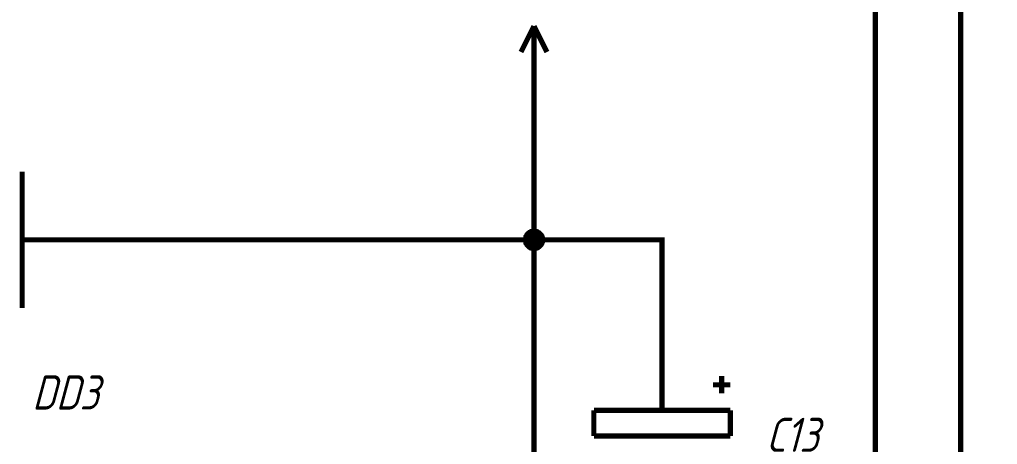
# Model space of a CAD drawing. Extents: x 260 to 1101, y 70 to 664.
# Drawn here: x 471.5 to 528.8, y 334.8 to 359.7 of the extents above; entities that cross this region are included whole.
import ezdxf

# ---------------------------------------------------------------- set-up
doc = ezdxf.new("R2010")
doc.units = 0
doc.header["$MEASUREMENT"] = 0
doc.layers.add('Sheet', color=255, linetype='CONTINUOUS')
doc.styles.add('GOST type A0', font='', dxfattribs={"oblique": 15, "height": 3.5})
doc.styles.get('GOST type A0').set_extended_font_data('GOST type A')

msp = doc.modelspace()

# ---------------------------------------------------------------- linework, layer by layer
at = {"layer": 'Sheet'}
for points, const_width in [([(569.112, 391.796), (569.112, 391.796), (526.627, 391.796), (526.627, 294.292), (491.642, 294.292)], 0.3), ([(491.642, 299.294), (521.627, 299.294), (521.627, 386.794), (569.112, 386.794), (569.112, 386.794)], 0.3), ([(501.627, 359.331), (500.866, 357.809)], 0.3), ([(501.627, 359.331), (502.388, 357.809)], 0.3), ([(501.627, 356.783), (501.627, 359.331)], 0.3), ([(491.642, 329.289), (501.627, 329.289), (501.627, 346.795), (501.627, 356.783)], 0.3), ([(471.642, 350.788), (471.642, 342.788)], 0.3), ([(501.13, 346.795), (501.13, 346.827), (501.13, 346.842), (501.13, 346.873), (501.146, 346.904), (501.146, 346.92), (501.146, 346.951), (501.161, 346.966), (501.161, 346.997), (501.177, 347.013), (501.192, 347.028), (501.208, 347.06), (501.208, 347.075), (501.223, 347.091), (501.239, 347.106), (501.254, 347.137), (501.27, 347.153), (501.285, 347.168), (501.316, 347.184), (501.332, 347.199), (501.347, 347.215), (501.363, 347.215), (501.394, 347.23), (501.41, 347.246), (501.425, 347.261), (501.456, 347.261), (501.472, 347.277), (501.503, 347.277), (501.518, 347.277), (501.549, 347.293), (501.58, 347.293), (501.596, 347.293), (501.627, 347.293)], 0.3), ([(501.13, 346.795), (501.13, 346.827), (501.13, 346.842), (501.13, 346.873), (501.146, 346.904), (501.146, 346.92), (501.146, 346.951), (501.161, 346.966), (501.161, 346.997), (501.177, 347.013), (501.192, 347.028), (501.208, 347.06), (501.208, 347.075), (501.223, 347.091), (501.239, 347.106), (501.254, 347.137), (501.27, 347.153), (501.285, 347.168), (501.316, 347.184), (501.332, 347.199), (501.347, 347.215), (501.363, 347.215), (501.394, 347.23), (501.41, 347.246), (501.425, 347.261), (501.456, 347.261), (501.472, 347.277), (501.503, 347.277), (501.518, 347.277), (501.549, 347.293), (501.58, 347.293), (501.596, 347.293), (501.627, 347.293)], 0.3), ([(501.13, 346.795), (501.13, 346.827), (501.13, 346.842), (501.13, 346.873), (501.146, 346.904), (501.146, 346.92), (501.146, 346.951), (501.161, 346.966), (501.161, 346.997), (501.177, 347.013), (501.192, 347.028), (501.208, 347.06), (501.208, 347.075), (501.223, 347.091), (501.239, 347.106), (501.254, 347.137), (501.27, 347.153), (501.285, 347.168), (501.316, 347.184), (501.332, 347.199), (501.347, 347.215), (501.363, 347.215), (501.394, 347.23), (501.41, 347.246), (501.425, 347.261), (501.456, 347.261), (501.472, 347.277), (501.503, 347.277), (501.518, 347.277), (501.549, 347.293), (501.58, 347.293), (501.596, 347.293), (501.627, 347.293)], 0.3), ([(501.13, 346.795), (501.13, 346.827), (501.13, 346.842), (501.13, 346.873), (501.146, 346.904), (501.146, 346.92), (501.146, 346.951), (501.161, 346.966), (501.161, 346.997), (501.177, 347.013), (501.192, 347.028), (501.208, 347.06), (501.208, 347.075), (501.223, 347.091), (501.239, 347.106), (501.254, 347.137), (501.27, 347.153), (501.285, 347.168), (501.316, 347.184), (501.332, 347.199), (501.347, 347.215), (501.363, 347.215), (501.394, 347.23), (501.41, 347.246), (501.425, 347.261), (501.456, 347.261), (501.472, 347.277), (501.503, 347.277), (501.518, 347.277), (501.549, 347.293), (501.58, 347.293), (501.596, 347.293), (501.627, 347.293)], 0.3), ([(501.13, 346.795), (501.13, 346.827), (501.13, 346.842), (501.13, 346.873), (501.146, 346.904), (501.146, 346.92), (501.146, 346.951), (501.161, 346.966), (501.161, 346.997), (501.177, 347.013), (501.192, 347.028), (501.208, 347.06), (501.208, 347.075), (501.223, 347.091), (501.239, 347.106), (501.254, 347.137), (501.27, 347.153), (501.285, 347.168), (501.316, 347.184), (501.332, 347.199), (501.347, 347.215), (501.363, 347.215), (501.394, 347.23), (501.41, 347.246), (501.425, 347.261), (501.456, 347.261), (501.472, 347.277), (501.503, 347.277), (501.518, 347.277), (501.549, 347.293), (501.58, 347.293), (501.596, 347.293), (501.627, 347.293)], 0.3), ([(501.13, 346.795), (501.13, 346.827), (501.13, 346.842), (501.13, 346.873), (501.146, 346.904), (501.146, 346.92), (501.146, 346.951), (501.161, 346.966), (501.161, 346.997), (501.177, 347.013), (501.192, 347.028), (501.208, 347.06), (501.208, 347.075), (501.223, 347.091), (501.239, 347.106), (501.254, 347.137), (501.27, 347.153), (501.285, 347.168), (501.316, 347.184), (501.332, 347.199), (501.347, 347.215), (501.363, 347.215), (501.394, 347.23), (501.41, 347.246), (501.425, 347.261), (501.456, 347.261), (501.472, 347.277), (501.503, 347.277), (501.518, 347.277), (501.549, 347.293), (501.58, 347.293), (501.596, 347.293), (501.627, 347.293)], 0.3), ([(501.13, 346.795), (501.13, 346.827), (501.13, 346.842), (501.13, 346.873), (501.146, 346.904), (501.146, 346.92), (501.146, 346.951), (501.161, 346.966), (501.161, 346.997), (501.177, 347.013), (501.192, 347.028), (501.208, 347.06), (501.208, 347.075), (501.223, 347.091), (501.239, 347.106), (501.254, 347.137), (501.27, 347.153), (501.285, 347.168), (501.316, 347.184), (501.332, 347.199), (501.347, 347.215), (501.363, 347.215), (501.394, 347.23), (501.41, 347.246), (501.425, 347.261), (501.456, 347.261), (501.472, 347.277), (501.503, 347.277), (501.518, 347.277), (501.549, 347.293), (501.58, 347.293), (501.596, 347.293), (501.627, 347.293)], 0.0991), ([(501.13, 346.795), (501.13, 346.827), (501.13, 346.842), (501.13, 346.873), (501.146, 346.904), (501.146, 346.92), (501.146, 346.951), (501.161, 346.966), (501.161, 346.997), (501.177, 347.013), (501.192, 347.028), (501.208, 347.06), (501.208, 347.075), (501.223, 347.091), (501.239, 347.106), (501.254, 347.137), (501.27, 347.153), (501.285, 347.168), (501.316, 347.184), (501.332, 347.199), (501.347, 347.215), (501.363, 347.215), (501.394, 347.23), (501.41, 347.246), (501.425, 347.261), (501.456, 347.261), (501.472, 347.277), (501.503, 347.277), (501.518, 347.277), (501.549, 347.293), (501.58, 347.293), (501.596, 347.293), (501.627, 347.293)], 0.0991), ([(501.13, 346.795), (501.13, 346.827), (501.13, 346.842), (501.13, 346.873), (501.146, 346.904), (501.146, 346.92), (501.146, 346.951), (501.161, 346.966), (501.161, 346.997), (501.177, 347.013), (501.192, 347.028), (501.208, 347.06), (501.208, 347.075), (501.223, 347.091), (501.239, 347.106), (501.254, 347.137), (501.27, 347.153), (501.285, 347.168), (501.316, 347.184), (501.332, 347.199), (501.347, 347.215), (501.363, 347.215), (501.394, 347.23), (501.41, 347.246), (501.425, 347.261), (501.456, 347.261), (501.472, 347.277), (501.503, 347.277), (501.518, 347.277), (501.549, 347.293), (501.58, 347.293), (501.596, 347.293), (501.627, 347.293)], 0.0991), ([(501.13, 346.795), (501.13, 346.827), (501.13, 346.842), (501.13, 346.873), (501.146, 346.904), (501.146, 346.92), (501.146, 346.951), (501.161, 346.966), (501.161, 346.997), (501.177, 347.013), (501.192, 347.028), (501.208, 347.06), (501.208, 347.075), (501.223, 347.091), (501.239, 347.106), (501.254, 347.137), (501.27, 347.153), (501.285, 347.168), (501.316, 347.184), (501.332, 347.199), (501.347, 347.215), (501.363, 347.215), (501.394, 347.23), (501.41, 347.246), (501.425, 347.261), (501.456, 347.261), (501.472, 347.277), (501.503, 347.277), (501.518, 347.277), (501.549, 347.293), (501.58, 347.293), (501.596, 347.293), (501.627, 347.293)], 0.0991), ([(501.13, 346.795), (501.13, 346.827), (501.13, 346.842), (501.13, 346.873), (501.146, 346.904), (501.146, 346.92), (501.146, 346.951), (501.161, 346.966), (501.161, 346.997), (501.177, 347.013), (501.192, 347.028), (501.208, 347.06), (501.208, 347.075), (501.223, 347.091), (501.239, 347.106), (501.254, 347.137), (501.27, 347.153), (501.285, 347.168), (501.316, 347.184), (501.332, 347.199), (501.347, 347.215), (501.363, 347.215), (501.394, 347.23), (501.41, 347.246), (501.425, 347.261), (501.456, 347.261), (501.472, 347.277), (501.503, 347.277), (501.518, 347.277), (501.549, 347.293), (501.58, 347.293), (501.596, 347.293), (501.627, 347.293)], 0.0991), ([(501.13, 346.795), (501.13, 346.827), (501.13, 346.842), (501.13, 346.873), (501.146, 346.904), (501.146, 346.92), (501.146, 346.951), (501.161, 346.966), (501.161, 346.997), (501.177, 347.013), (501.192, 347.028), (501.208, 347.06), (501.208, 347.075), (501.223, 347.091), (501.239, 347.106), (501.254, 347.137), (501.27, 347.153), (501.285, 347.168), (501.316, 347.184), (501.332, 347.199), (501.347, 347.215), (501.363, 347.215), (501.394, 347.23), (501.41, 347.246), (501.425, 347.261), (501.456, 347.261), (501.472, 347.277), (501.503, 347.277), (501.518, 347.277), (501.549, 347.293), (501.58, 347.293), (501.596, 347.293), (501.627, 347.293)], 0.0991), ([(501.627, 347.293), (501.627, 347.293)], 0.3), ([(501.627, 347.293), (501.658, 347.293), (501.674, 347.293), (501.705, 347.293), (501.736, 347.277), (501.751, 347.277), (501.782, 347.277), (501.798, 347.261), (501.829, 347.261), (501.844, 347.246), (501.875, 347.23), (501.891, 347.215), (501.906, 347.215), (501.938, 347.199), (501.953, 347.184), (501.969, 347.168), (501.984, 347.153), (502, 347.137), (502.015, 347.106), (502.031, 347.091), (502.046, 347.075), (502.062, 347.06), (502.077, 347.028), (502.093, 347.013), (502.093, 346.997), (502.108, 346.966), (502.108, 346.951), (502.124, 346.92), (502.124, 346.904), (502.139, 346.873), (502.139, 346.842), (502.139, 346.827), (502.139, 346.795)], 0.3), ([(501.627, 347.293), (501.627, 347.293)], 0.3), ([(501.627, 347.293), (501.658, 347.293), (501.674, 347.293), (501.705, 347.293), (501.736, 347.277), (501.751, 347.277), (501.782, 347.277), (501.798, 347.261), (501.829, 347.261), (501.844, 347.246), (501.875, 347.23), (501.891, 347.215), (501.906, 347.215), (501.938, 347.199), (501.953, 347.184), (501.969, 347.168), (501.984, 347.153), (502, 347.137), (502.015, 347.106), (502.031, 347.091), (502.046, 347.075), (502.062, 347.06), (502.077, 347.028), (502.093, 347.013), (502.093, 346.997), (502.108, 346.966), (502.108, 346.951), (502.124, 346.92), (502.124, 346.904), (502.139, 346.873), (502.139, 346.842), (502.139, 346.827), (502.139, 346.795)], 0.3), ([(501.627, 347.293), (501.627, 347.293)], 0.3), ([(501.627, 347.293), (501.658, 347.293), (501.674, 347.293), (501.705, 347.293), (501.736, 347.277), (501.751, 347.277), (501.782, 347.277), (501.798, 347.261), (501.829, 347.261), (501.844, 347.246), (501.875, 347.23), (501.891, 347.215), (501.906, 347.215), (501.938, 347.199), (501.953, 347.184), (501.969, 347.168), (501.984, 347.153), (502, 347.137), (502.015, 347.106), (502.031, 347.091), (502.046, 347.075), (502.062, 347.06), (502.077, 347.028), (502.093, 347.013), (502.093, 346.997), (502.108, 346.966), (502.108, 346.951), (502.124, 346.92), (502.124, 346.904), (502.139, 346.873), (502.139, 346.842), (502.139, 346.827), (502.139, 346.795)], 0.3), ([(501.627, 347.293), (501.627, 347.293)], 0.3), ([(501.627, 347.293), (501.658, 347.293), (501.674, 347.293), (501.705, 347.293), (501.736, 347.277), (501.751, 347.277), (501.782, 347.277), (501.798, 347.261), (501.829, 347.261), (501.844, 347.246), (501.875, 347.23), (501.891, 347.215), (501.906, 347.215), (501.938, 347.199), (501.953, 347.184), (501.969, 347.168), (501.984, 347.153), (502, 347.137), (502.015, 347.106), (502.031, 347.091), (502.046, 347.075), (502.062, 347.06), (502.077, 347.028), (502.093, 347.013), (502.093, 346.997), (502.108, 346.966), (502.108, 346.951), (502.124, 346.92), (502.124, 346.904), (502.139, 346.873), (502.139, 346.842), (502.139, 346.827), (502.139, 346.795)], 0.3), ([(501.627, 347.293), (501.627, 347.293)], 0.3), ([(501.627, 347.293), (501.658, 347.293), (501.674, 347.293), (501.705, 347.293), (501.736, 347.277), (501.751, 347.277), (501.782, 347.277), (501.798, 347.261), (501.829, 347.261), (501.844, 347.246), (501.875, 347.23), (501.891, 347.215), (501.906, 347.215), (501.938, 347.199), (501.953, 347.184), (501.969, 347.168), (501.984, 347.153), (502, 347.137), (502.015, 347.106), (502.031, 347.091), (502.046, 347.075), (502.062, 347.06), (502.077, 347.028), (502.093, 347.013), (502.093, 346.997), (502.108, 346.966), (502.108, 346.951), (502.124, 346.92), (502.124, 346.904), (502.139, 346.873), (502.139, 346.842), (502.139, 346.827), (502.139, 346.795)], 0.3), ([(501.627, 347.293), (501.627, 347.293)], 0.3), ([(501.627, 347.293), (501.658, 347.293), (501.674, 347.293), (501.705, 347.293), (501.736, 347.277), (501.751, 347.277), (501.782, 347.277), (501.798, 347.261), (501.829, 347.261), (501.844, 347.246), (501.875, 347.23), (501.891, 347.215), (501.906, 347.215), (501.938, 347.199), (501.953, 347.184), (501.969, 347.168), (501.984, 347.153), (502, 347.137), (502.015, 347.106), (502.031, 347.091), (502.046, 347.075), (502.062, 347.06), (502.077, 347.028), (502.093, 347.013), (502.093, 346.997), (502.108, 346.966), (502.108, 346.951), (502.124, 346.92), (502.124, 346.904), (502.139, 346.873), (502.139, 346.842), (502.139, 346.827), (502.139, 346.795)], 0.3), ([(501.627, 347.293), (501.627, 347.293)], 0.0991), ([(501.627, 347.293), (501.658, 347.293), (501.674, 347.293), (501.705, 347.293), (501.736, 347.277), (501.751, 347.277), (501.782, 347.277), (501.798, 347.261), (501.829, 347.261), (501.844, 347.246), (501.875, 347.23), (501.891, 347.215), (501.906, 347.215), (501.938, 347.199), (501.953, 347.184), (501.969, 347.168), (501.984, 347.153), (502, 347.137), (502.015, 347.106), (502.031, 347.091), (502.046, 347.075), (502.062, 347.06), (502.077, 347.028), (502.093, 347.013), (502.093, 346.997), (502.108, 346.966), (502.108, 346.951), (502.124, 346.92), (502.124, 346.904), (502.139, 346.873), (502.139, 346.842), (502.139, 346.827), (502.139, 346.795)], 0.0991), ([(501.627, 347.293), (501.627, 347.293)], 0.0991), ([(501.627, 347.293), (501.658, 347.293), (501.674, 347.293), (501.705, 347.293), (501.736, 347.277), (501.751, 347.277), (501.782, 347.277), (501.798, 347.261), (501.829, 347.261), (501.844, 347.246), (501.875, 347.23), (501.891, 347.215), (501.906, 347.215), (501.938, 347.199), (501.953, 347.184), (501.969, 347.168), (501.984, 347.153), (502, 347.137), (502.015, 347.106), (502.031, 347.091), (502.046, 347.075), (502.062, 347.06), (502.077, 347.028), (502.093, 347.013), (502.093, 346.997), (502.108, 346.966), (502.108, 346.951), (502.124, 346.92), (502.124, 346.904), (502.139, 346.873), (502.139, 346.842), (502.139, 346.827), (502.139, 346.795)], 0.0991), ([(501.627, 347.293), (501.627, 347.293)], 0.0991), ([(501.627, 347.293), (501.658, 347.293), (501.674, 347.293), (501.705, 347.293), (501.736, 347.277), (501.751, 347.277), (501.782, 347.277), (501.798, 347.261), (501.829, 347.261), (501.844, 347.246), (501.875, 347.23), (501.891, 347.215), (501.906, 347.215), (501.938, 347.199), (501.953, 347.184), (501.969, 347.168), (501.984, 347.153), (502, 347.137), (502.015, 347.106), (502.031, 347.091), (502.046, 347.075), (502.062, 347.06), (502.077, 347.028), (502.093, 347.013), (502.093, 346.997), (502.108, 346.966), (502.108, 346.951), (502.124, 346.92), (502.124, 346.904), (502.139, 346.873), (502.139, 346.842), (502.139, 346.827), (502.139, 346.795)], 0.0991), ([(501.627, 347.293), (501.627, 347.293)], 0.0991), ([(501.627, 347.293), (501.658, 347.293), (501.674, 347.293), (501.705, 347.293), (501.736, 347.277), (501.751, 347.277), (501.782, 347.277), (501.798, 347.261), (501.829, 347.261), (501.844, 347.246), (501.875, 347.23), (501.891, 347.215), (501.906, 347.215), (501.938, 347.199), (501.953, 347.184), (501.969, 347.168), (501.984, 347.153), (502, 347.137), (502.015, 347.106), (502.031, 347.091), (502.046, 347.075), (502.062, 347.06), (502.077, 347.028), (502.093, 347.013), (502.093, 346.997), (502.108, 346.966), (502.108, 346.951), (502.124, 346.92), (502.124, 346.904), (502.139, 346.873), (502.139, 346.842), (502.139, 346.827), (502.139, 346.795)], 0.0991), ([(501.627, 347.293), (501.627, 347.293)], 0.0991), ([(501.627, 347.293), (501.658, 347.293), (501.674, 347.293), (501.705, 347.293), (501.736, 347.277), (501.751, 347.277), (501.782, 347.277), (501.798, 347.261), (501.829, 347.261), (501.844, 347.246), (501.875, 347.23), (501.891, 347.215), (501.906, 347.215), (501.938, 347.199), (501.953, 347.184), (501.969, 347.168), (501.984, 347.153), (502, 347.137), (502.015, 347.106), (502.031, 347.091), (502.046, 347.075), (502.062, 347.06), (502.077, 347.028), (502.093, 347.013), (502.093, 346.997), (502.108, 346.966), (502.108, 346.951), (502.124, 346.92), (502.124, 346.904), (502.139, 346.873), (502.139, 346.842), (502.139, 346.827), (502.139, 346.795)], 0.0991), ([(501.627, 347.293), (501.627, 347.293)], 0.0991), ([(501.627, 347.293), (501.658, 347.293), (501.674, 347.293), (501.705, 347.293), (501.736, 347.277), (501.751, 347.277), (501.782, 347.277), (501.798, 347.261), (501.829, 347.261), (501.844, 347.246), (501.875, 347.23), (501.891, 347.215), (501.906, 347.215), (501.938, 347.199), (501.953, 347.184), (501.969, 347.168), (501.984, 347.153), (502, 347.137), (502.015, 347.106), (502.031, 347.091), (502.046, 347.075), (502.062, 347.06), (502.077, 347.028), (502.093, 347.013), (502.093, 346.997), (502.108, 346.966), (502.108, 346.951), (502.124, 346.92), (502.124, 346.904), (502.139, 346.873), (502.139, 346.842), (502.139, 346.827), (502.139, 346.795)], 0.0991), ([(471.642, 346.795), (474.142, 346.795)], 0.3), ([(501.627, 346.795), (474.142, 346.795)], 0.3), ([(501.627, 346.283), (501.596, 346.283), (501.58, 346.283), (501.549, 346.283), (501.518, 346.298), (501.503, 346.298), (501.472, 346.314), (501.456, 346.314), (501.425, 346.329), (501.41, 346.329), (501.394, 346.345), (501.363, 346.361), (501.347, 346.376), (501.332, 346.392), (501.316, 346.407), (501.285, 346.423), (501.27, 346.438), (501.254, 346.454), (501.239, 346.469), (501.223, 346.485), (501.208, 346.516), (501.208, 346.531), (501.192, 346.547), (501.177, 346.578), (501.161, 346.594), (501.161, 346.625), (501.146, 346.64), (501.146, 346.671), (501.146, 346.687), (501.13, 346.718), (501.13, 346.749), (501.13, 346.764), (501.13, 346.795)], 0.3), ([(501.13, 346.795), (501.13, 346.795)], 0.3), ([(501.627, 346.283), (501.596, 346.283), (501.58, 346.283), (501.549, 346.283), (501.518, 346.298), (501.503, 346.298), (501.472, 346.314), (501.456, 346.314), (501.425, 346.329), (501.41, 346.329), (501.394, 346.345), (501.363, 346.361), (501.347, 346.376), (501.332, 346.392), (501.316, 346.407), (501.285, 346.423), (501.27, 346.438), (501.254, 346.454), (501.239, 346.469), (501.223, 346.485), (501.208, 346.516), (501.208, 346.531), (501.192, 346.547), (501.177, 346.578), (501.161, 346.594), (501.161, 346.625), (501.146, 346.64), (501.146, 346.671), (501.146, 346.687), (501.13, 346.718), (501.13, 346.749), (501.13, 346.764), (501.13, 346.795)], 0.3), ([(501.13, 346.795), (501.13, 346.795)], 0.3), ([(501.627, 346.283), (501.596, 346.283), (501.58, 346.283), (501.549, 346.283), (501.518, 346.298), (501.503, 346.298), (501.472, 346.314), (501.456, 346.314), (501.425, 346.329), (501.41, 346.329), (501.394, 346.345), (501.363, 346.361), (501.347, 346.376), (501.332, 346.392), (501.316, 346.407), (501.285, 346.423), (501.27, 346.438), (501.254, 346.454), (501.239, 346.469), (501.223, 346.485), (501.208, 346.516), (501.208, 346.531), (501.192, 346.547), (501.177, 346.578), (501.161, 346.594), (501.161, 346.625), (501.146, 346.64), (501.146, 346.671), (501.146, 346.687), (501.13, 346.718), (501.13, 346.749), (501.13, 346.764), (501.13, 346.795)], 0.3), ([(501.13, 346.795), (501.13, 346.795)], 0.3), ([(501.627, 346.283), (501.596, 346.283), (501.58, 346.283), (501.549, 346.283), (501.518, 346.298), (501.503, 346.298), (501.472, 346.314), (501.456, 346.314), (501.425, 346.329), (501.41, 346.329), (501.394, 346.345), (501.363, 346.361), (501.347, 346.376), (501.332, 346.392), (501.316, 346.407), (501.285, 346.423), (501.27, 346.438), (501.254, 346.454), (501.239, 346.469), (501.223, 346.485), (501.208, 346.516), (501.208, 346.531), (501.192, 346.547), (501.177, 346.578), (501.161, 346.594), (501.161, 346.625), (501.146, 346.64), (501.146, 346.671), (501.146, 346.687), (501.13, 346.718), (501.13, 346.749), (501.13, 346.764), (501.13, 346.795)], 0.3), ([(501.13, 346.795), (501.13, 346.795)], 0.3), ([(501.627, 346.283), (501.596, 346.283), (501.58, 346.283), (501.549, 346.283), (501.518, 346.298), (501.503, 346.298), (501.472, 346.314), (501.456, 346.314), (501.425, 346.329), (501.41, 346.329), (501.394, 346.345), (501.363, 346.361), (501.347, 346.376), (501.332, 346.392), (501.316, 346.407), (501.285, 346.423), (501.27, 346.438), (501.254, 346.454), (501.239, 346.469), (501.223, 346.485), (501.208, 346.516), (501.208, 346.531), (501.192, 346.547), (501.177, 346.578), (501.161, 346.594), (501.161, 346.625), (501.146, 346.64), (501.146, 346.671), (501.146, 346.687), (501.13, 346.718), (501.13, 346.749), (501.13, 346.764), (501.13, 346.795)], 0.3), ([(501.13, 346.795), (501.13, 346.795)], 0.3), ([(501.627, 346.283), (501.596, 346.283), (501.58, 346.283), (501.549, 346.283), (501.518, 346.298), (501.503, 346.298), (501.472, 346.314), (501.456, 346.314), (501.425, 346.329), (501.41, 346.329), (501.394, 346.345), (501.363, 346.361), (501.347, 346.376), (501.332, 346.392), (501.316, 346.407), (501.285, 346.423), (501.27, 346.438), (501.254, 346.454), (501.239, 346.469), (501.223, 346.485), (501.208, 346.516), (501.208, 346.531), (501.192, 346.547), (501.177, 346.578), (501.161, 346.594), (501.161, 346.625), (501.146, 346.64), (501.146, 346.671), (501.146, 346.687), (501.13, 346.718), (501.13, 346.749), (501.13, 346.764), (501.13, 346.795)], 0.3), ([(501.13, 346.795), (501.13, 346.795)], 0.3), ([(501.627, 346.283), (501.596, 346.283), (501.58, 346.283), (501.549, 346.283), (501.518, 346.298), (501.503, 346.298), (501.472, 346.314), (501.456, 346.314), (501.425, 346.329), (501.41, 346.329), (501.394, 346.345), (501.363, 346.361), (501.347, 346.376), (501.332, 346.392), (501.316, 346.407), (501.285, 346.423), (501.27, 346.438), (501.254, 346.454), (501.239, 346.469), (501.223, 346.485), (501.208, 346.516), (501.208, 346.531), (501.192, 346.547), (501.177, 346.578), (501.161, 346.594), (501.161, 346.625), (501.146, 346.64), (501.146, 346.671), (501.146, 346.687), (501.13, 346.718), (501.13, 346.749), (501.13, 346.764), (501.13, 346.795)], 0.0991), ([(501.13, 346.795), (501.13, 346.795)], 0.0991), ([(501.627, 346.283), (501.596, 346.283), (501.58, 346.283), (501.549, 346.283), (501.518, 346.298), (501.503, 346.298), (501.472, 346.314), (501.456, 346.314), (501.425, 346.329), (501.41, 346.329), (501.394, 346.345), (501.363, 346.361), (501.347, 346.376), (501.332, 346.392), (501.316, 346.407), (501.285, 346.423), (501.27, 346.438), (501.254, 346.454), (501.239, 346.469), (501.223, 346.485), (501.208, 346.516), (501.208, 346.531), (501.192, 346.547), (501.177, 346.578), (501.161, 346.594), (501.161, 346.625), (501.146, 346.64), (501.146, 346.671), (501.146, 346.687), (501.13, 346.718), (501.13, 346.749), (501.13, 346.764), (501.13, 346.795)], 0.0991), ([(501.13, 346.795), (501.13, 346.795)], 0.0991), ([(501.627, 346.283), (501.596, 346.283), (501.58, 346.283), (501.549, 346.283), (501.518, 346.298), (501.503, 346.298), (501.472, 346.314), (501.456, 346.314), (501.425, 346.329), (501.41, 346.329), (501.394, 346.345), (501.363, 346.361), (501.347, 346.376), (501.332, 346.392), (501.316, 346.407), (501.285, 346.423), (501.27, 346.438), (501.254, 346.454), (501.239, 346.469), (501.223, 346.485), (501.208, 346.516), (501.208, 346.531), (501.192, 346.547), (501.177, 346.578), (501.161, 346.594), (501.161, 346.625), (501.146, 346.64), (501.146, 346.671), (501.146, 346.687), (501.13, 346.718), (501.13, 346.749), (501.13, 346.764), (501.13, 346.795)], 0.0991), ([(501.13, 346.795), (501.13, 346.795)], 0.0991), ([(501.627, 346.283), (501.596, 346.283), (501.58, 346.283), (501.549, 346.283), (501.518, 346.298), (501.503, 346.298), (501.472, 346.314), (501.456, 346.314), (501.425, 346.329), (501.41, 346.329), (501.394, 346.345), (501.363, 346.361), (501.347, 346.376), (501.332, 346.392), (501.316, 346.407), (501.285, 346.423), (501.27, 346.438), (501.254, 346.454), (501.239, 346.469), (501.223, 346.485), (501.208, 346.516), (501.208, 346.531), (501.192, 346.547), (501.177, 346.578), (501.161, 346.594), (501.161, 346.625), (501.146, 346.64), (501.146, 346.671), (501.146, 346.687), (501.13, 346.718), (501.13, 346.749), (501.13, 346.764), (501.13, 346.795)], 0.0991), ([(501.13, 346.795), (501.13, 346.795)], 0.0991), ([(501.627, 346.283), (501.596, 346.283), (501.58, 346.283), (501.549, 346.283), (501.518, 346.298), (501.503, 346.298), (501.472, 346.314), (501.456, 346.314), (501.425, 346.329), (501.41, 346.329), (501.394, 346.345), (501.363, 346.361), (501.347, 346.376), (501.332, 346.392), (501.316, 346.407), (501.285, 346.423), (501.27, 346.438), (501.254, 346.454), (501.239, 346.469), (501.223, 346.485), (501.208, 346.516), (501.208, 346.531), (501.192, 346.547), (501.177, 346.578), (501.161, 346.594), (501.161, 346.625), (501.146, 346.64), (501.146, 346.671), (501.146, 346.687), (501.13, 346.718), (501.13, 346.749), (501.13, 346.764), (501.13, 346.795)], 0.0991), ([(501.13, 346.795), (501.13, 346.795)], 0.0991), ([(501.627, 346.283), (501.596, 346.283), (501.58, 346.283), (501.549, 346.283), (501.518, 346.298), (501.503, 346.298), (501.472, 346.314), (501.456, 346.314), (501.425, 346.329), (501.41, 346.329), (501.394, 346.345), (501.363, 346.361), (501.347, 346.376), (501.332, 346.392), (501.316, 346.407), (501.285, 346.423), (501.27, 346.438), (501.254, 346.454), (501.239, 346.469), (501.223, 346.485), (501.208, 346.516), (501.208, 346.531), (501.192, 346.547), (501.177, 346.578), (501.161, 346.594), (501.161, 346.625), (501.146, 346.64), (501.146, 346.671), (501.146, 346.687), (501.13, 346.718), (501.13, 346.749), (501.13, 346.764), (501.13, 346.795)], 0.0991), ([(501.13, 346.795), (501.13, 346.795)], 0.0991), ([(509.127, 339.293), (509.127, 346.795), (501.627, 346.795)], 0.3), ([(502.139, 346.795), (502.139, 346.764), (502.139, 346.749), (502.139, 346.718), (502.124, 346.687), (502.124, 346.671), (502.108, 346.64), (502.108, 346.625), (502.093, 346.594), (502.093, 346.578), (502.077, 346.547), (502.062, 346.531), (502.046, 346.516), (502.031, 346.485), (502.015, 346.469), (502, 346.454), (501.984, 346.438), (501.969, 346.423), (501.953, 346.407), (501.938, 346.392), (501.906, 346.376), (501.891, 346.361), (501.875, 346.345), (501.844, 346.329), (501.829, 346.329), (501.798, 346.314), (501.782, 346.314), (501.751, 346.298), (501.736, 346.298), (501.705, 346.283), (501.674, 346.283), (501.658, 346.283), (501.627, 346.283)], 0.3), ([(502.139, 346.795), (502.139, 346.764), (502.139, 346.749), (502.139, 346.718), (502.124, 346.687), (502.124, 346.671), (502.108, 346.64), (502.108, 346.625), (502.093, 346.594), (502.093, 346.578), (502.077, 346.547), (502.062, 346.531), (502.046, 346.516), (502.031, 346.485), (502.015, 346.469), (502, 346.454), (501.984, 346.438), (501.969, 346.423), (501.953, 346.407), (501.938, 346.392), (501.906, 346.376), (501.891, 346.361), (501.875, 346.345), (501.844, 346.329), (501.829, 346.329), (501.798, 346.314), (501.782, 346.314), (501.751, 346.298), (501.736, 346.298), (501.705, 346.283), (501.674, 346.283), (501.658, 346.283), (501.627, 346.283)], 0.3), ([(502.139, 346.795), (502.139, 346.764), (502.139, 346.749), (502.139, 346.718), (502.124, 346.687), (502.124, 346.671), (502.108, 346.64), (502.108, 346.625), (502.093, 346.594), (502.093, 346.578), (502.077, 346.547), (502.062, 346.531), (502.046, 346.516), (502.031, 346.485), (502.015, 346.469), (502, 346.454), (501.984, 346.438), (501.969, 346.423), (501.953, 346.407), (501.938, 346.392), (501.906, 346.376), (501.891, 346.361), (501.875, 346.345), (501.844, 346.329), (501.829, 346.329), (501.798, 346.314), (501.782, 346.314), (501.751, 346.298), (501.736, 346.298), (501.705, 346.283), (501.674, 346.283), (501.658, 346.283), (501.627, 346.283)], 0.3), ([(502.139, 346.795), (502.139, 346.764), (502.139, 346.749), (502.139, 346.718), (502.124, 346.687), (502.124, 346.671), (502.108, 346.64), (502.108, 346.625), (502.093, 346.594), (502.093, 346.578), (502.077, 346.547), (502.062, 346.531), (502.046, 346.516), (502.031, 346.485), (502.015, 346.469), (502, 346.454), (501.984, 346.438), (501.969, 346.423), (501.953, 346.407), (501.938, 346.392), (501.906, 346.376), (501.891, 346.361), (501.875, 346.345), (501.844, 346.329), (501.829, 346.329), (501.798, 346.314), (501.782, 346.314), (501.751, 346.298), (501.736, 346.298), (501.705, 346.283), (501.674, 346.283), (501.658, 346.283), (501.627, 346.283)], 0.3), ([(502.139, 346.795), (502.139, 346.764), (502.139, 346.749), (502.139, 346.718), (502.124, 346.687), (502.124, 346.671), (502.108, 346.64), (502.108, 346.625), (502.093, 346.594), (502.093, 346.578), (502.077, 346.547), (502.062, 346.531), (502.046, 346.516), (502.031, 346.485), (502.015, 346.469), (502, 346.454), (501.984, 346.438), (501.969, 346.423), (501.953, 346.407), (501.938, 346.392), (501.906, 346.376), (501.891, 346.361), (501.875, 346.345), (501.844, 346.329), (501.829, 346.329), (501.798, 346.314), (501.782, 346.314), (501.751, 346.298), (501.736, 346.298), (501.705, 346.283), (501.674, 346.283), (501.658, 346.283), (501.627, 346.283)], 0.3), ([(502.139, 346.795), (502.139, 346.764), (502.139, 346.749), (502.139, 346.718), (502.124, 346.687), (502.124, 346.671), (502.108, 346.64), (502.108, 346.625), (502.093, 346.594), (502.093, 346.578), (502.077, 346.547), (502.062, 346.531), (502.046, 346.516), (502.031, 346.485), (502.015, 346.469), (502, 346.454), (501.984, 346.438), (501.969, 346.423), (501.953, 346.407), (501.938, 346.392), (501.906, 346.376), (501.891, 346.361), (501.875, 346.345), (501.844, 346.329), (501.829, 346.329), (501.798, 346.314), (501.782, 346.314), (501.751, 346.298), (501.736, 346.298), (501.705, 346.283), (501.674, 346.283), (501.658, 346.283), (501.627, 346.283)], 0.3), ([(502.139, 346.795), (502.139, 346.764), (502.139, 346.749), (502.139, 346.718), (502.124, 346.687), (502.124, 346.671), (502.108, 346.64), (502.108, 346.625), (502.093, 346.594), (502.093, 346.578), (502.077, 346.547), (502.062, 346.531), (502.046, 346.516), (502.031, 346.485), (502.015, 346.469), (502, 346.454), (501.984, 346.438), (501.969, 346.423), (501.953, 346.407), (501.938, 346.392), (501.906, 346.376), (501.891, 346.361), (501.875, 346.345), (501.844, 346.329), (501.829, 346.329), (501.798, 346.314), (501.782, 346.314), (501.751, 346.298), (501.736, 346.298), (501.705, 346.283), (501.674, 346.283), (501.658, 346.283), (501.627, 346.283)], 0.0991), ([(502.139, 346.795), (502.139, 346.764), (502.139, 346.749), (502.139, 346.718), (502.124, 346.687), (502.124, 346.671), (502.108, 346.64), (502.108, 346.625), (502.093, 346.594), (502.093, 346.578), (502.077, 346.547), (502.062, 346.531), (502.046, 346.516), (502.031, 346.485), (502.015, 346.469), (502, 346.454), (501.984, 346.438), (501.969, 346.423), (501.953, 346.407), (501.938, 346.392), (501.906, 346.376), (501.891, 346.361), (501.875, 346.345), (501.844, 346.329), (501.829, 346.329), (501.798, 346.314), (501.782, 346.314), (501.751, 346.298), (501.736, 346.298), (501.705, 346.283), (501.674, 346.283), (501.658, 346.283), (501.627, 346.283)], 0.0991), ([(502.139, 346.795), (502.139, 346.764), (502.139, 346.749), (502.139, 346.718), (502.124, 346.687), (502.124, 346.671), (502.108, 346.64), (502.108, 346.625), (502.093, 346.594), (502.093, 346.578), (502.077, 346.547), (502.062, 346.531), (502.046, 346.516), (502.031, 346.485), (502.015, 346.469), (502, 346.454), (501.984, 346.438), (501.969, 346.423), (501.953, 346.407), (501.938, 346.392), (501.906, 346.376), (501.891, 346.361), (501.875, 346.345), (501.844, 346.329), (501.829, 346.329), (501.798, 346.314), (501.782, 346.314), (501.751, 346.298), (501.736, 346.298), (501.705, 346.283), (501.674, 346.283), (501.658, 346.283), (501.627, 346.283)], 0.0991), ([(502.139, 346.795), (502.139, 346.764), (502.139, 346.749), (502.139, 346.718), (502.124, 346.687), (502.124, 346.671), (502.108, 346.64), (502.108, 346.625), (502.093, 346.594), (502.093, 346.578), (502.077, 346.547), (502.062, 346.531), (502.046, 346.516), (502.031, 346.485), (502.015, 346.469), (502, 346.454), (501.984, 346.438), (501.969, 346.423), (501.953, 346.407), (501.938, 346.392), (501.906, 346.376), (501.891, 346.361), (501.875, 346.345), (501.844, 346.329), (501.829, 346.329), (501.798, 346.314), (501.782, 346.314), (501.751, 346.298), (501.736, 346.298), (501.705, 346.283), (501.674, 346.283), (501.658, 346.283), (501.627, 346.283)], 0.0991), ([(502.139, 346.795), (502.139, 346.764), (502.139, 346.749), (502.139, 346.718), (502.124, 346.687), (502.124, 346.671), (502.108, 346.64), (502.108, 346.625), (502.093, 346.594), (502.093, 346.578), (502.077, 346.547), (502.062, 346.531), (502.046, 346.516), (502.031, 346.485), (502.015, 346.469), (502, 346.454), (501.984, 346.438), (501.969, 346.423), (501.953, 346.407), (501.938, 346.392), (501.906, 346.376), (501.891, 346.361), (501.875, 346.345), (501.844, 346.329), (501.829, 346.329), (501.798, 346.314), (501.782, 346.314), (501.751, 346.298), (501.736, 346.298), (501.705, 346.283), (501.674, 346.283), (501.658, 346.283), (501.627, 346.283)], 0.0991), ([(502.139, 346.795), (502.139, 346.764), (502.139, 346.749), (502.139, 346.718), (502.124, 346.687), (502.124, 346.671), (502.108, 346.64), (502.108, 346.625), (502.093, 346.594), (502.093, 346.578), (502.077, 346.547), (502.062, 346.531), (502.046, 346.516), (502.031, 346.485), (502.015, 346.469), (502, 346.454), (501.984, 346.438), (501.969, 346.423), (501.953, 346.407), (501.938, 346.392), (501.906, 346.376), (501.891, 346.361), (501.875, 346.345), (501.844, 346.329), (501.829, 346.329), (501.798, 346.314), (501.782, 346.314), (501.751, 346.298), (501.736, 346.298), (501.705, 346.283), (501.674, 346.283), (501.658, 346.283), (501.627, 346.283)], 0.0991), ([(502.139, 346.795), (502.139, 346.795), (502.139, 346.795), (502.139, 346.795), (502.139, 346.795), (502.139, 346.795), (502.139, 346.795), (502.139, 346.795), (502.139, 346.795), (502.139, 346.795), (502.139, 346.795), (502.139, 346.795), (502.139, 346.795), (502.139, 346.795), (502.139, 346.795), (502.139, 346.795), (502.139, 346.795), (502.139, 346.795), (502.139, 346.795), (502.139, 346.795), (502.139, 346.795), (502.139, 346.795), (502.139, 346.795), (502.139, 346.795), (502.139, 346.795), (502.139, 346.795), (502.139, 346.795), (502.139, 346.795), (502.139, 346.795), (502.139, 346.795), (502.139, 346.795), (502.139, 346.795), (502.139, 346.795)], 0.3), ([(502.139, 346.795), (502.139, 346.795)], 0.3), ([(502.139, 346.795), (502.139, 346.795), (502.139, 346.795), (502.139, 346.795), (502.139, 346.795), (502.139, 346.795), (502.139, 346.795), (502.139, 346.795), (502.139, 346.795), (502.139, 346.795), (502.139, 346.795), (502.139, 346.795), (502.139, 346.795), (502.139, 346.795), (502.139, 346.795), (502.139, 346.795), (502.139, 346.795), (502.139, 346.795), (502.139, 346.795), (502.139, 346.795), (502.139, 346.795), (502.139, 346.795), (502.139, 346.795), (502.139, 346.795), (502.139, 346.795), (502.139, 346.795), (502.139, 346.795), (502.139, 346.795), (502.139, 346.795), (502.139, 346.795), (502.139, 346.795), (502.139, 346.795), (502.139, 346.795)], 0.3), ([(502.139, 346.795), (502.139, 346.795)], 0.3), ([(502.139, 346.795), (502.139, 346.795), (502.139, 346.795), (502.139, 346.795), (502.139, 346.795), (502.139, 346.795), (502.139, 346.795), (502.139, 346.795), (502.139, 346.795), (502.139, 346.795), (502.139, 346.795), (502.139, 346.795), (502.139, 346.795), (502.139, 346.795), (502.139, 346.795), (502.139, 346.795), (502.139, 346.795), (502.139, 346.795), (502.139, 346.795), (502.139, 346.795), (502.139, 346.795), (502.139, 346.795), (502.139, 346.795), (502.139, 346.795), (502.139, 346.795), (502.139, 346.795), (502.139, 346.795), (502.139, 346.795), (502.139, 346.795), (502.139, 346.795), (502.139, 346.795), (502.139, 346.795), (502.139, 346.795)], 0.3), ([(502.139, 346.795), (502.139, 346.795)], 0.3), ([(502.139, 346.795), (502.139, 346.795), (502.139, 346.795), (502.139, 346.795), (502.139, 346.795), (502.139, 346.795), (502.139, 346.795), (502.139, 346.795), (502.139, 346.795), (502.139, 346.795), (502.139, 346.795), (502.139, 346.795), (502.139, 346.795), (502.139, 346.795), (502.139, 346.795), (502.139, 346.795), (502.139, 346.795), (502.139, 346.795), (502.139, 346.795), (502.139, 346.795), (502.139, 346.795), (502.139, 346.795), (502.139, 346.795), (502.139, 346.795), (502.139, 346.795), (502.139, 346.795), (502.139, 346.795), (502.139, 346.795), (502.139, 346.795), (502.139, 346.795), (502.139, 346.795), (502.139, 346.795), (502.139, 346.795)], 0.3), ([(502.139, 346.795), (502.139, 346.795)], 0.3), ([(502.139, 346.795), (502.139, 346.795), (502.139, 346.795), (502.139, 346.795), (502.139, 346.795), (502.139, 346.795), (502.139, 346.795), (502.139, 346.795), (502.139, 346.795), (502.139, 346.795), (502.139, 346.795), (502.139, 346.795), (502.139, 346.795), (502.139, 346.795), (502.139, 346.795), (502.139, 346.795), (502.139, 346.795), (502.139, 346.795), (502.139, 346.795), (502.139, 346.795), (502.139, 346.795), (502.139, 346.795), (502.139, 346.795), (502.139, 346.795), (502.139, 346.795), (502.139, 346.795), (502.139, 346.795), (502.139, 346.795), (502.139, 346.795), (502.139, 346.795), (502.139, 346.795), (502.139, 346.795), (502.139, 346.795)], 0.3), ([(502.139, 346.795), (502.139, 346.795)], 0.3), ([(502.139, 346.795), (502.139, 346.795), (502.139, 346.795), (502.139, 346.795), (502.139, 346.795), (502.139, 346.795), (502.139, 346.795), (502.139, 346.795), (502.139, 346.795), (502.139, 346.795), (502.139, 346.795), (502.139, 346.795), (502.139, 346.795), (502.139, 346.795), (502.139, 346.795), (502.139, 346.795), (502.139, 346.795), (502.139, 346.795), (502.139, 346.795), (502.139, 346.795), (502.139, 346.795), (502.139, 346.795), (502.139, 346.795), (502.139, 346.795), (502.139, 346.795), (502.139, 346.795), (502.139, 346.795), (502.139, 346.795), (502.139, 346.795), (502.139, 346.795), (502.139, 346.795), (502.139, 346.795), (502.139, 346.795)], 0.3), ([(502.139, 346.795), (502.139, 346.795)], 0.3), ([(502.139, 346.795), (502.139, 346.795), (502.139, 346.795), (502.139, 346.795), (502.139, 346.795), (502.139, 346.795), (502.139, 346.795), (502.139, 346.795), (502.139, 346.795), (502.139, 346.795), (502.139, 346.795), (502.139, 346.795), (502.139, 346.795), (502.139, 346.795), (502.139, 346.795), (502.139, 346.795), (502.139, 346.795), (502.139, 346.795), (502.139, 346.795), (502.139, 346.795), (502.139, 346.795), (502.139, 346.795), (502.139, 346.795), (502.139, 346.795), (502.139, 346.795), (502.139, 346.795), (502.139, 346.795), (502.139, 346.795), (502.139, 346.795), (502.139, 346.795), (502.139, 346.795), (502.139, 346.795), (502.139, 346.795)], 0.0991), ([(502.139, 346.795), (502.139, 346.795)], 0.0991), ([(502.139, 346.795), (502.139, 346.795), (502.139, 346.795), (502.139, 346.795), (502.139, 346.795), (502.139, 346.795), (502.139, 346.795), (502.139, 346.795), (502.139, 346.795), (502.139, 346.795), (502.139, 346.795), (502.139, 346.795), (502.139, 346.795), (502.139, 346.795), (502.139, 346.795), (502.139, 346.795), (502.139, 346.795), (502.139, 346.795), (502.139, 346.795), (502.139, 346.795), (502.139, 346.795), (502.139, 346.795), (502.139, 346.795), (502.139, 346.795), (502.139, 346.795), (502.139, 346.795), (502.139, 346.795), (502.139, 346.795), (502.139, 346.795), (502.139, 346.795), (502.139, 346.795), (502.139, 346.795), (502.139, 346.795)], 0.0991), ([(502.139, 346.795), (502.139, 346.795)], 0.0991), ([(502.139, 346.795), (502.139, 346.795), (502.139, 346.795), (502.139, 346.795), (502.139, 346.795), (502.139, 346.795), (502.139, 346.795), (502.139, 346.795), (502.139, 346.795), (502.139, 346.795), (502.139, 346.795), (502.139, 346.795), (502.139, 346.795), (502.139, 346.795), (502.139, 346.795), (502.139, 346.795), (502.139, 346.795), (502.139, 346.795), (502.139, 346.795), (502.139, 346.795), (502.139, 346.795), (502.139, 346.795), (502.139, 346.795), (502.139, 346.795), (502.139, 346.795), (502.139, 346.795), (502.139, 346.795), (502.139, 346.795), (502.139, 346.795), (502.139, 346.795), (502.139, 346.795), (502.139, 346.795), (502.139, 346.795)], 0.0991), ([(502.139, 346.795), (502.139, 346.795)], 0.0991), ([(502.139, 346.795), (502.139, 346.795), (502.139, 346.795), (502.139, 346.795), (502.139, 346.795), (502.139, 346.795), (502.139, 346.795), (502.139, 346.795), (502.139, 346.795), (502.139, 346.795), (502.139, 346.795), (502.139, 346.795), (502.139, 346.795), (502.139, 346.795), (502.139, 346.795), (502.139, 346.795), (502.139, 346.795), (502.139, 346.795), (502.139, 346.795), (502.139, 346.795), (502.139, 346.795), (502.139, 346.795), (502.139, 346.795), (502.139, 346.795), (502.139, 346.795), (502.139, 346.795), (502.139, 346.795), (502.139, 346.795), (502.139, 346.795), (502.139, 346.795), (502.139, 346.795), (502.139, 346.795), (502.139, 346.795)], 0.0991), ([(502.139, 346.795), (502.139, 346.795)], 0.0991), ([(502.139, 346.795), (502.139, 346.795), (502.139, 346.795), (502.139, 346.795), (502.139, 346.795), (502.139, 346.795), (502.139, 346.795), (502.139, 346.795), (502.139, 346.795), (502.139, 346.795), (502.139, 346.795), (502.139, 346.795), (502.139, 346.795), (502.139, 346.795), (502.139, 346.795), (502.139, 346.795), (502.139, 346.795), (502.139, 346.795), (502.139, 346.795), (502.139, 346.795), (502.139, 346.795), (502.139, 346.795), (502.139, 346.795), (502.139, 346.795), (502.139, 346.795), (502.139, 346.795), (502.139, 346.795), (502.139, 346.795), (502.139, 346.795), (502.139, 346.795), (502.139, 346.795), (502.139, 346.795), (502.139, 346.795)], 0.0991), ([(502.139, 346.795), (502.139, 346.795)], 0.0991), ([(502.139, 346.795), (502.139, 346.795), (502.139, 346.795), (502.139, 346.795), (502.139, 346.795), (502.139, 346.795), (502.139, 346.795), (502.139, 346.795), (502.139, 346.795), (502.139, 346.795), (502.139, 346.795), (502.139, 346.795), (502.139, 346.795), (502.139, 346.795), (502.139, 346.795), (502.139, 346.795), (502.139, 346.795), (502.139, 346.795), (502.139, 346.795), (502.139, 346.795), (502.139, 346.795), (502.139, 346.795), (502.139, 346.795), (502.139, 346.795), (502.139, 346.795), (502.139, 346.795), (502.139, 346.795), (502.139, 346.795), (502.139, 346.795), (502.139, 346.795), (502.139, 346.795), (502.139, 346.795), (502.139, 346.795)], 0.0991), ([(502.139, 346.795), (502.139, 346.795)], 0.0991), ([(509.127, 336.792), (509.127, 339.293)], 0.3), ([(512.621, 337.786), (512.621, 338.796)], 0.3), ([(512.124, 338.283), (513.133, 338.283)], 0.3), ([(513.133, 336.792), (505.136, 336.792)], 0.3), ([(505.136, 336.792), (505.136, 335.285)], 0.3), ([(513.133, 335.285), (513.133, 336.792)], 0.3), ([(513.133, 335.285), (505.136, 335.285)], 0.3)]:
    msp.add_lwpolyline(points, dxfattribs=dict(at, const_width=const_width))
at = {"layer": 'Sheet', "const_width": 0.508}
msp.add_lwpolyline([(501.309, 346.797, 1), (501.817, 346.797, 1)], format="xyb", close=True, dxfattribs=at)

# ---------------------------------------------------------------- texts
at = {"layer": 'Sheet', "style": 'GOST type A0', "oblique": 15}
for s, p in [('DD3', (472.232, 336.839)), ('C13', (515.214, 334.353))]:
    msp.add_text(s, height=2, dxfattribs=at).set_placement(p)

doc.saveas('drawing.dxf')
